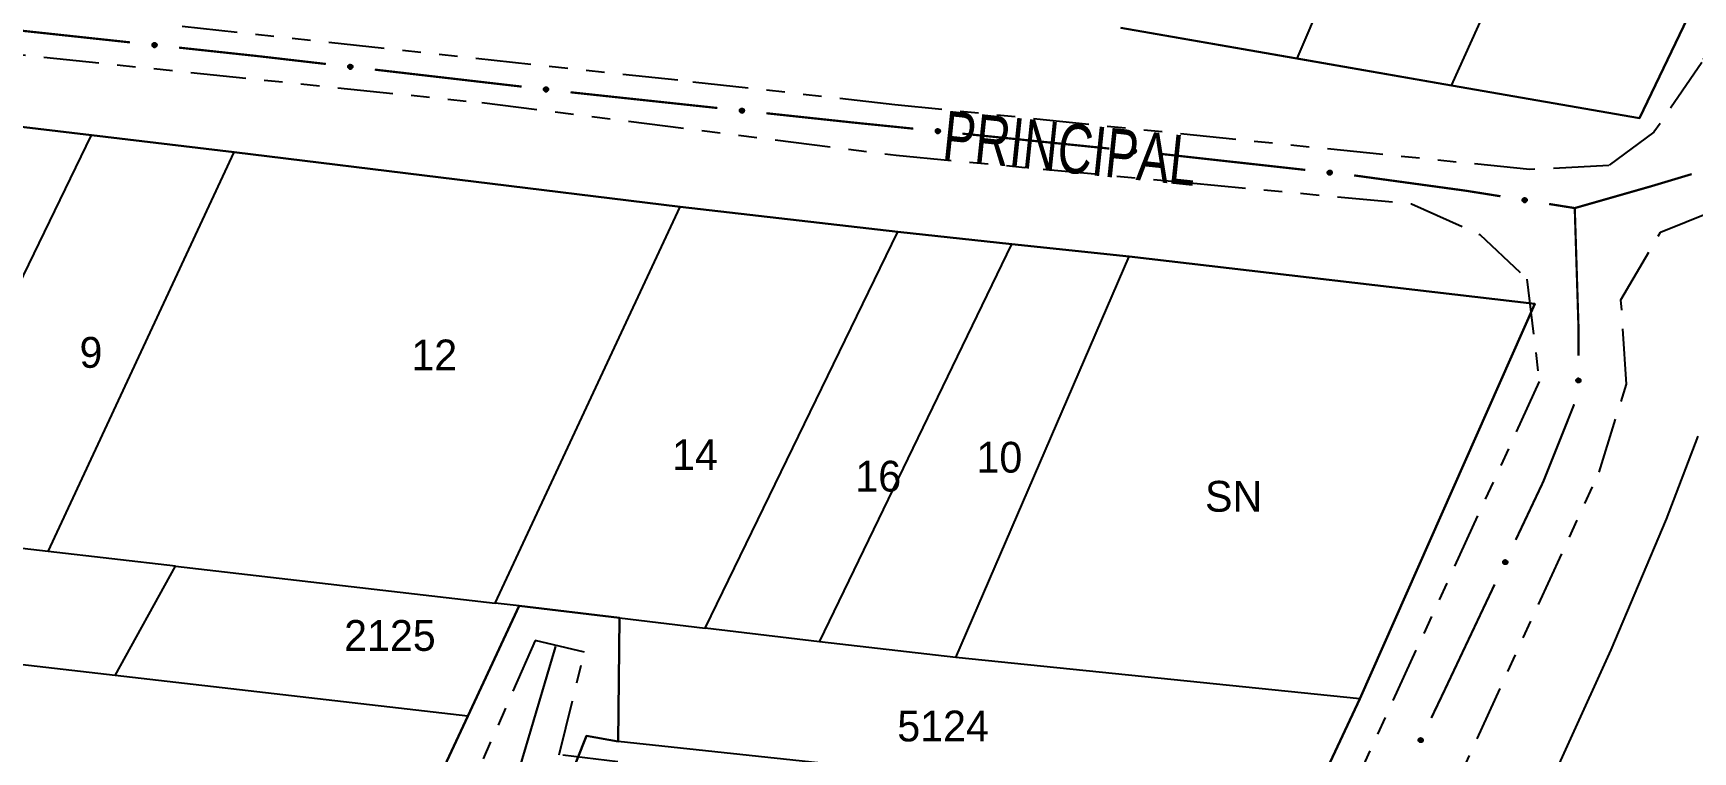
# Model space of a CAD drawing. Extents: x 203665 to 205970, y 4870865 to 4873745.
# Drawn here: x 204348.3 to 204483.1, y 4873391.6 to 4873449.9 of the extents above; entities that cross this region are included whole.
import ezdxf
from ezdxf.enums import TextEntityAlignment as Align

# ---------------------------------------------------------------- set-up
doc = ezdxf.new("R2010")
doc.units = 0
doc.header["$LTSCALE"] = 1.5
doc.header["$MEASUREMENT"] = 0
doc.linetypes.add('TRACO_25', pattern=[8, 3, -1, 1, -1, 1, -1])
for name, color, linetype in [('CD_MALHA_LOTES', 7, 'CONTINUOUS'), ('RU-QUADRA', 210, 'CONTINUOUS'), ('SV-EIXO-RUA-N-PAV', 6, 'CONTINUOUS'), ('SV-RUA-NAO-PAV', 7, 'CONTINUOUS'), ('SV-TXT-RUA-N-PAV', 7, 'CONTINUOUS'), ('Th_NmrPort', 1, 'CONTINUOUS')]:
    doc.layers.add(name, color=color, linetype=linetype)
doc.styles.add('ARIAL', font='ARIAL.SHX')

msp = doc.modelspace()

# ---------------------------------------------------------------- linework, layer by layer
at = {"layer": 'CD_MALHA_LOTES', "linetype": 'Continuous', "flags": 128}
for points in [[(204450.908575, 4873447.876106), (204467.833887, 4873487.454975)], [(204463.46, 4873445.69), (204481.35, 4873485.24)], [(204498.86388, 4873485.015699), (204478.72, 4873443.02)], [(204450.908575, 4873447.876106), (204436.59, 4873450.37)], [(204463.46, 4873445.69), (204450.908575, 4873447.876106)], [(204478.72, 4873443.02), (204463.46, 4873445.69)], [(204341.586253, 4873443.011812), (204352.995668, 4873441.648355)], [(204337.278495, 4873409.257824), (204352.995668, 4873441.648355)], [(204352.995668, 4873441.648355), (204364.599098, 4873440.261712)], [(204349.499384, 4873407.8372), (204364.599098, 4873440.261712)], [(204364.599098, 4873440.261712), (204400.813812, 4873435.829968)], [(204385.782813, 4873403.649081), (204400.813812, 4873435.829968)], [(204400.813812, 4873435.829968), (204418.495924, 4873433.788164)], [(204402.851083, 4873401.609423), (204418.495924, 4873433.788164)], [(204418.495924, 4873433.788164), (204427.760724, 4873432.811962)], [(204412.125433, 4873400.496279), (204427.760724, 4873432.811962)], [(204423.200968, 4873399.237072), (204437.27, 4873431.81)], [(204427.760724, 4873432.811962), (204437.27, 4873431.81)], [(204437.27, 4873431.81), (204470.214782, 4873427.96136)], [(204470.214782, 4873427.96136), (204456.02, 4873395.89)], [(204349.499384, 4873407.8372), (204337.278495, 4873409.257824)], [(204359.829397, 4873406.644829), (204349.499384, 4873407.8372)], [(204354.916368, 4873397.773701), (204359.829397, 4873406.644829)], [(204359.829397, 4873406.644829), (204385.782813, 4873403.649081)], [(204387.728501, 4873403.424494), (204383.55622, 4873394.466741)], [(204387.728501, 4873403.424494), (204385.782813, 4873403.649081)], [(204395.895562, 4873402.444251), (204387.728501, 4873403.424494)], [(204354.916368, 4873397.773701), (204318.784151, 4873401.945782)], [(204395.771012, 4873392.423052), (204395.895562, 4873402.444251)], [(204395.895562, 4873402.444251), (204402.851083, 4873401.609423)], [(204412.125433, 4873400.496279), (204402.851083, 4873401.609423)], [(204423.200968, 4873399.237072), (204412.125433, 4873400.496279)], [(204456.02, 4873395.89), (204423.200968, 4873399.237072)], [(204383.55622, 4873394.466741), (204354.916368, 4873397.773701)], [(204456.02, 4873395.89), (204451.8, 4873386.86)], [(204383.55622, 4873394.466741), (204375.28311, 4873376.704643)], [(204390.007777, 4873384.832416), (204393.210026, 4873392.86373)], [(204393.210026, 4873392.86373), (204395.771012, 4873392.423052)], [(204424.915636, 4873389.296264), (204395.771012, 4873392.423052)]]:
    msp.add_lwpolyline(points, dxfattribs=at)
at = {"layer": 'RU-QUADRA', "linetype": 'Continuous', "flags": 128}
for points in [[(204436.59, 4873450.37), (204463.46, 4873445.69), (204478.72, 4873443.02), (204498.86388, 4873485.015699)], [(204451.8, 4873386.86), (204456.02, 4873395.89), (204470.214782, 4873427.96136), (204437.27, 4873431.81), (204427.760724, 4873432.811962), (204418.495924, 4873433.788164), (204400.813812, 4873435.829968), (204364.599098, 4873440.261712), (204352.995668, 4873441.648355), (204341.586253, 4873443.011812)], [(204483.453388, 4873417.206054), (204480.884876, 4873410.463708), (204476.389978, 4873399.868593), (204466.03, 4873377.06), (204461.87, 4873367.74), (204447.13004, 4873338.004114), (204439.886144, 4873321.983395), (204429.768213, 4873300.305126), (204422.704502, 4873286.069809)], [(204375.28311, 4873376.704643), (204383.55622, 4873394.466741), (204387.728501, 4873403.424494), (204395.895562, 4873402.444251), (204395.771012, 4873392.423052), (204393.210026, 4873392.86373), (204390.007777, 4873384.832416)]]:
    msp.add_lwpolyline(points, dxfattribs=at)
at = {"layer": 'SV-EIXO-RUA-N-PAV', "const_width": 0.18}
for points in [[(204344.207027, 4873450.467321), (204356.13825, 4873449.184393)], [(204360.115325, 4873448.756751), (204366.080937, 4873448.115287)], [(204366.080937, 4873448.115287), (204366.533066, 4873448.066672)], [(204366.533066, 4873448.066672), (204372.04166, 4873447.43)], [(204376.015208, 4873446.970745), (204387.935853, 4873445.592982)], [(204391.909401, 4873445.133727), (204392.1095, 4873445.110601)], [(204392.1095, 4873445.110601), (204403.84105, 4873443.854829)], [(204407.818329, 4873443.429092), (204414.778567, 4873442.684052)], [(204414.778567, 4873442.684052), (204414.92265, 4873442.66863)], [(204414.92265, 4873442.66863), (204419.752876, 4873442.177859)], [(204423.732388, 4873441.773523), (204435.670923, 4873440.560516)], [(204439.649774, 4873440.149965), (204451.576953, 4873438.82996)], [(204455.551598, 4873438.381227), (204464.468325, 4873437.159756)], [(204479.763408, 4873437.527639), (204482.962175, 4873438.487642)], [(204464.468325, 4873437.159756), (204464.597483, 4873437.142064)], [(204464.597483, 4873437.142064), (204467.431333, 4873436.690291)], [(204473.465694, 4873435.728292), (204479.128531, 4873437.346245)], [(204479.128531, 4873437.346245), (204479.763408, 4873437.527639)], [(204471.381453, 4873436.060561), (204473.356512, 4873435.745697)], [(204473.356512, 4873435.745697), (204473.465694, 4873435.728292)], [(204473.465694, 4873435.728292), (204473.747155, 4873426.732694)], [(204473.747155, 4873426.732694), (204473.762077, 4873426.255789)], [(204473.762077, 4873426.255789), (204473.762077, 4873423.732927)], [(204473.420069, 4873419.798792), (204471.191725, 4873414.227932)], [(204471.191725, 4873414.227932), (204470.895949, 4873413.488492)], [(204470.895949, 4873413.488492), (204468.669903, 4873408.785072)], [(204466.958744, 4873405.169559), (204463.108637, 4873397.034654)], [(204390.70067, 4873400.140518), (204387.571753, 4873389.594908)], [(204462.81868, 4873396.422003), (204461.815389, 4873394.327723)], [(204463.108637, 4873397.034654), (204462.81868, 4873396.422003)]]:
    msp.add_lwpolyline(points, dxfattribs=at)
at = {"layer": 'SV-EIXO-RUA-N-PAV'}
for points in [[(204357.995699, 4873449.095382), (204358.033343, 4873449.126607), (204358.072082, 4873449.145745), (204358.108985, 4873449.152408), (204358.143131, 4873449.149792), (204358.177763, 4873449.143182), (204358.211209, 4873449.128814), (204358.244797, 4873449.104644), (204358.276385, 4873449.067102), (204358.293382, 4873449.02613), (204358.30185, 4873448.9903), (204358.301172, 4873448.954537), (204358.294187, 4873448.921002), (204358.278113, 4873448.886754), (204358.253288, 4873448.852954), (204358.214769, 4873448.822105), (204358.176662, 4873448.803603), (204358.140798, 4873448.798096), (204358.104849, 4873448.799005), (204358.069574, 4873448.806177), (204358.036824, 4873448.82047), (204358.002838, 4873448.845527), (204357.972894, 4873448.883949), (204357.954007, 4873448.921745), (204357.947997, 4873448.957522), (204357.949689, 4873448.992894), (204357.955896, 4873449.02771), (204357.96894, 4873449.061932), (204357.995699, 4873449.095382)], [(204373.898343, 4873447.326222), (204373.936234, 4873447.357146), (204373.975123, 4873447.375975), (204374.012078, 4873447.382344), (204374.046202, 4873447.379457), (204374.080781, 4873447.372572), (204374.114111, 4873447.357938), (204374.147506, 4873447.333502), (204374.178794, 4873447.29571), (204374.195465, 4873447.254604), (204374.203647, 4873447.218707), (204374.202686, 4873447.182951), (204374.195434, 4873447.149473), (204374.179089, 4873447.115354), (204374.153995, 4873447.081753), (204374.115232, 4873447.051211), (204374.076979, 4873447.033013), (204374.041072, 4873447.027791), (204374.005132, 4873447.028985), (204373.969915, 4873447.036438), (204373.93728, 4873447.050991), (204373.903494, 4873447.076317), (204373.873857, 4873447.114976), (204373.85527, 4873447.152921), (204373.849546, 4873447.188745), (204373.851518, 4873447.224102), (204373.858003, 4873447.258868), (204373.871318, 4873447.292985), (204373.898343, 4873447.326222)], [(204389.792535, 4873445.489204), (204389.830426, 4873445.520128), (204389.869315, 4873445.538957), (204389.906271, 4873445.545326), (204389.940395, 4873445.542439), (204389.974973, 4873445.535554), (204390.008304, 4873445.52092), (204390.041699, 4873445.496485), (204390.072987, 4873445.458692), (204390.089658, 4873445.417586), (204390.09784, 4873445.38169), (204390.096879, 4873445.345934), (204390.089627, 4873445.312455), (204390.073281, 4873445.278336), (204390.048188, 4873445.244735), (204390.009425, 4873445.214193), (204389.971172, 4873445.195995), (204389.935265, 4873445.190773), (204389.899325, 4873445.191967), (204389.864108, 4873445.19942), (204389.831473, 4873445.213973), (204389.797687, 4873445.2393), (204389.76805, 4873445.277958), (204389.749463, 4873445.315903), (204389.743738, 4873445.351727), (204389.745711, 4873445.387085), (204389.752195, 4873445.42185), (204389.765511, 4873445.455967), (204389.792535, 4873445.489204)], [(204405.698542, 4873443.766709), (204405.736171, 4873443.797951), (204405.7749, 4873443.817108), (204405.8118, 4873443.823788), (204405.845948, 4873443.821189), (204405.880582, 4873443.814595), (204405.914035, 4873443.800243), (204405.947635, 4873443.77609), (204405.97924, 4873443.738563), (204405.996257, 4873443.697599), (204406.004742, 4873443.661772), (204406.004082, 4873443.626009), (204405.997113, 4873443.592471), (204405.981056, 4873443.558215), (204405.956246, 4873443.524404), (204405.917742, 4873443.493536), (204405.879644, 4873443.475016), (204405.843783, 4873443.469492), (204405.807833, 4873443.470383), (204405.772554, 4873443.477538), (204405.739798, 4873443.491816), (204405.7058, 4873443.516857), (204405.675838, 4873443.555264), (204405.656932, 4873443.593051), (204405.650906, 4873443.628825), (204405.65258, 4873443.664198), (204405.658771, 4873443.699017), (204405.671798, 4873443.733245), (204405.698542, 4873443.766709)], [(204421.610815, 4873442.099731), (204421.648275, 4873442.131176), (204421.6869, 4873442.15054), (204421.723765, 4873442.157419), (204421.757925, 4873442.155004), (204421.792595, 4873442.148596), (204421.826124, 4873442.134425), (204421.859854, 4873442.110452), (204421.891661, 4873442.073096), (204421.908898, 4873442.032224), (204421.917575, 4873441.996444), (204421.917107, 4873441.960678), (204421.910319, 4873441.927102), (204421.894446, 4873441.892761), (204421.869819, 4873441.858816), (204421.831481, 4873441.827742), (204421.793484, 4873441.809017), (204421.757652, 4873441.8033), (204421.721699, 4873441.803998), (204421.686382, 4873441.810963), (204421.653549, 4873441.825065), (204421.619417, 4873441.849922), (204421.589249, 4873441.888168), (204421.57014, 4873441.925852), (204421.563921, 4873441.961594), (204421.565405, 4873441.996975), (204421.571409, 4873442.031827), (204421.584252, 4873442.066124), (204421.610815, 4873442.099731)], [(204437.528861, 4873440.482389), (204437.566322, 4873440.513833), (204437.604947, 4873440.533198), (204437.641811, 4873440.540077), (204437.675972, 4873440.537662), (204437.710642, 4873440.531254), (204437.744171, 4873440.517082), (204437.777901, 4873440.49311), (204437.809707, 4873440.455753), (204437.826944, 4873440.414882), (204437.835622, 4873440.379101), (204437.835154, 4873440.343335), (204437.828365, 4873440.30976), (204437.812493, 4873440.275418), (204437.787865, 4873440.241474), (204437.749528, 4873440.2104), (204437.71153, 4873440.191675), (204437.675699, 4873440.185958), (204437.639745, 4873440.186656), (204437.604428, 4873440.193621), (204437.571596, 4873440.207722), (204437.537464, 4873440.23258), (204437.507295, 4873440.270825), (204437.488186, 4873440.30851), (204437.481968, 4873440.344252), (204437.483452, 4873440.379633), (204437.489455, 4873440.414484), (204437.502298, 4873440.448782), (204437.528861, 4873440.482389)], [(204453.434116, 4873438.735177), (204453.471857, 4873438.766284), (204453.510655, 4873438.785302), (204453.547579, 4873438.79185), (204453.581717, 4873438.789128), (204453.616328, 4873438.78241), (204453.649729, 4873438.767938), (204453.683242, 4873438.743665), (204453.714712, 4873438.706024), (204453.731582, 4873438.665), (204453.739938, 4873438.629143), (204453.73915, 4873438.593383), (204453.732061, 4873438.559869), (204453.715881, 4873438.525671), (204453.69095, 4873438.491949), (204453.652335, 4873438.46122), (204453.614172, 4873438.442837), (204453.57829, 4873438.437441), (204453.542344, 4873438.438461), (204453.507091, 4873438.445743), (204453.474386, 4873438.460138), (204453.440479, 4873438.485301), (204453.410654, 4873438.523815), (204453.391884, 4873438.56167), (204453.385986, 4873438.597466), (204453.387787, 4873438.632832), (204453.394103, 4873438.667628), (204453.407253, 4873438.701809), (204453.434116, 4873438.735177)], [(204469.281834, 4873436.506754), (204469.32102, 4873436.53602), (204469.360683, 4873436.553159), (204469.397879, 4873436.557933), (204469.431847, 4873436.553581), (204469.466097, 4873436.545214), (204469.498767, 4873436.529161), (204469.531081, 4873436.503311), (204469.560714, 4873436.464209), (204469.575601, 4873436.422424), (204469.582233, 4873436.386208), (204469.579734, 4873436.350527), (204469.571049, 4873436.317391), (204469.553251, 4873436.284006), (204469.526736, 4873436.251516), (204469.486695, 4873436.22267), (204469.447695, 4873436.206133), (204469.411597, 4873436.20246), (204469.375741, 4873436.205199), (204469.340877, 4873436.21416), (204469.308898, 4873436.230103), (204469.276233, 4873436.256859), (204469.248286, 4873436.296757), (204469.231349, 4873436.335466), (204469.22717, 4873436.371503), (204469.230661, 4873436.406743), (204469.238635, 4873436.441197), (204469.253405, 4873436.47471), (204469.281834, 4873436.506754)], [(204473.872158, 4873421.876608), (204473.907228, 4873421.842518), (204473.930398, 4873421.806048), (204473.940968, 4873421.770068), (204473.942018, 4873421.735838), (204473.939148, 4873421.700698), (204473.928438, 4873421.665908), (204473.907998, 4873421.629928), (204473.874048, 4873421.594508), (204473.835128, 4873421.573228), (204473.800408, 4873421.560978), (204473.764778, 4873421.557828), (204473.730688, 4873421.561188), (204473.694918, 4873421.573508), (204473.658658, 4873421.594578), (204473.623868, 4873421.629578), (204473.601398, 4873421.665488), (204473.592088, 4873421.700558), (204473.589148, 4873421.736398), (204473.592508, 4873421.772238), (204473.603218, 4873421.806328), (204473.624498, 4873421.842798), (204473.659498, 4873421.876678), (204473.695058, 4873421.899498), (204473.729988, 4873421.909298), (204473.765338, 4873421.911398), (204473.800618, 4873421.908948), (204473.836038, 4873421.899638), (204473.872158, 4873421.876608)], [(204467.975288, 4873407.060094), (204467.992404, 4873407.014278), (204467.997745, 4873406.971401), (204467.991907, 4873406.934358), (204467.978213, 4873406.902969), (204467.960587, 4873406.872435), (204467.936023, 4873406.84557), (204467.902156, 4873406.821793), (204467.856317, 4873406.804301), (204467.812035, 4873406.801716), (204467.775412, 4873406.805496), (204467.741859, 4873406.817891), (204467.712483, 4873406.835512), (204467.685422, 4873406.86195), (204467.661661, 4873406.896506), (204467.645187, 4873406.943024), (204467.640239, 4873406.985095), (204467.646827, 4873407.020777), (204467.659501, 4873407.05443), (204467.67787, 4873407.085387), (204467.702134, 4873407.111619), (204467.73697, 4873407.13548), (204467.783099, 4873407.151131), (204467.825003, 4873407.156545), (204467.860768, 4873407.15046), (204467.893619, 4873407.137236), (204467.924459, 4873407.119929), (204467.952492, 4873407.096362), (204467.975288, 4873407.060094)], [(204461.112653, 4873392.606037), (204461.129553, 4873392.560141), (204461.134692, 4873392.51724), (204461.12868, 4873392.480225), (204461.114838, 4873392.448901), (204461.097068, 4873392.41845), (204461.072378, 4873392.391701), (204461.038399, 4873392.368084), (204460.992478, 4873392.350808), (204460.948184, 4873392.348432), (204460.91158, 4873392.352385), (204460.878086, 4873392.364938), (204460.848793, 4873392.382696), (204460.821857, 4873392.409261), (204460.798259, 4873392.443929), (204460.782005, 4873392.490525), (204460.777255, 4873392.532618), (204460.78401, 4873392.568269), (204460.796843, 4873392.601861), (204460.815358, 4873392.632732), (204460.839745, 4873392.658849), (204460.874693, 4873392.682546), (204460.920896, 4873392.697979), (204460.962825, 4873392.703196), (204460.998561, 4873392.696942), (204461.031348, 4873392.683564), (204461.062107, 4873392.666112), (204461.090029, 4873392.642412), (204461.112653, 4873392.606037)]]:
    msp.add_lwpolyline(points, close=True, dxfattribs=at)
for points in [[(204357.955896, 4873449.02771), (204358.293382, 4873449.02613)], [(204357.967106, 4873449.044175), (204358.280373, 4873449.047544)], [(204357.96894, 4873449.061932), (204358.276385, 4873449.067102)], [(204357.982963, 4873449.076779), (204358.256886, 4873449.08438)], [(204357.995699, 4873449.095382), (204358.244797, 4873449.104644)], [(204358.016895, 4873449.111557), (204358.220605, 4873449.117101)], [(204358.033343, 4873449.126607), (204358.211209, 4873449.128814)], [(204358.055379, 4873449.137612), (204358.185579, 4873449.135963)], [(204358.072082, 4873449.145745), (204358.177763, 4873449.143182)], [(204357.947997, 4873448.957522), (204358.301172, 4873448.954537)], [(204357.949689, 4873448.992894), (204358.30185, 4873448.9903)], [(204357.95138, 4873448.974501), (204358.299483, 4873448.970008)], [(204357.954007, 4873448.921745), (204358.294187, 4873448.921002)], [(204357.95437, 4873448.938498), (204358.294625, 4873448.937593)], [(204357.956675, 4873449.010986), (204358.29286, 4873449.01052)], [(204357.965501, 4873448.901619), (204358.281336, 4873448.90334)], [(204357.972894, 4873448.883949), (204358.278113, 4873448.886754)], [(204357.991847, 4873448.865849), (204358.262619, 4873448.869671)], [(204358.002838, 4873448.845527), (204358.253288, 4873448.852954)], [(204358.025561, 4873448.834776), (204358.226265, 4873448.837898)], [(204358.036824, 4873448.82047), (204358.214769, 4873448.822105)], [(204358.057582, 4873448.813491), (204358.189284, 4873448.813054)], [(204358.069574, 4873448.806177), (204358.176662, 4873448.803603)], [(204373.849546, 4873447.188745), (204374.202686, 4873447.182951)], [(204373.851518, 4873447.224102), (204374.203647, 4873447.218707)], [(204373.853063, 4873447.205697), (204374.20112, 4873447.198436)], [(204373.85527, 4873447.152921), (204374.195434, 4873447.149473)], [(204373.855767, 4873447.16967), (204374.196004, 4873447.16606)], [(204373.858003, 4873447.258868), (204374.195465, 4873447.254604)], [(204373.858649, 4873447.242139), (204374.194819, 4873447.238998)], [(204373.866604, 4873447.132704), (204374.182443, 4873447.131914)], [(204373.869343, 4873447.275243), (204374.182626, 4873447.276121)], [(204373.871318, 4873447.292985), (204374.178794, 4873447.29571)], [(204373.873857, 4873447.114976), (204374.179089, 4873447.115354)], [(204373.885459, 4873447.30772), (204374.159433, 4873447.313142)], [(204373.892665, 4873447.096725), (204374.163459, 4873447.098394)], [(204373.898343, 4873447.326222), (204374.147506, 4873447.333502)], [(204373.903494, 4873447.076317), (204374.153995, 4873447.081753)], [(204373.919666, 4873447.342227), (204374.123414, 4873447.346151)], [(204373.926131, 4873447.065386), (204374.126853, 4873447.066911)], [(204373.936234, 4873447.357146), (204374.114111, 4873447.357938)], [(204373.93728, 4873447.050991), (204374.115232, 4873447.051211)], [(204373.957981, 4873447.043847), (204374.089676, 4873447.042362)], [(204373.958356, 4873447.367975), (204374.088538, 4873447.365291)], [(204373.969915, 4873447.036438), (204374.076979, 4873447.033013)], [(204373.975123, 4873447.375975), (204374.080781, 4873447.372572)], [(204389.743738, 4873445.351727), (204390.096879, 4873445.345934)], [(204389.745711, 4873445.387085), (204390.09784, 4873445.38169)], [(204389.747256, 4873445.368679), (204390.095313, 4873445.361418)], [(204389.749463, 4873445.315903), (204390.089627, 4873445.312455)], [(204389.74996, 4873445.332653), (204390.090197, 4873445.329042)], [(204389.752195, 4873445.42185), (204390.089658, 4873445.417586)], [(204389.752841, 4873445.405121), (204390.089012, 4873445.401981)], [(204389.760797, 4873445.295686), (204390.076635, 4873445.294896)], [(204389.763536, 4873445.438225), (204390.076819, 4873445.439104)], [(204389.765511, 4873445.455967), (204390.072987, 4873445.458692)], [(204389.76805, 4873445.277958), (204390.073281, 4873445.278336)], [(204389.779652, 4873445.470702), (204390.053626, 4873445.476124)], [(204389.786858, 4873445.259708), (204390.057652, 4873445.261377)], [(204389.792535, 4873445.489204), (204390.041699, 4873445.496485)], [(204389.797687, 4873445.2393), (204390.048188, 4873445.244735)], [(204389.813859, 4873445.50521), (204390.017606, 4873445.509133)], [(204389.820323, 4873445.228368), (204390.021046, 4873445.229894)], [(204389.830426, 4873445.520128), (204390.008304, 4873445.52092)], [(204389.831473, 4873445.213973), (204390.009425, 4873445.214193)], [(204389.852174, 4873445.20683), (204389.983869, 4873445.205345)], [(204389.852549, 4873445.530957), (204389.982731, 4873445.528274)], [(204389.864108, 4873445.19942), (204389.971172, 4873445.195995)], [(204389.869315, 4873445.538957), (204389.974973, 4873445.535554)], [(204405.650906, 4873443.628825), (204406.004082, 4873443.626009)], [(204405.65258, 4873443.664198), (204406.004742, 4873443.661772)], [(204405.65428, 4873443.645806), (204406.002386, 4873443.64148)], [(204405.658771, 4873443.699017), (204405.996257, 4873443.697599)], [(204405.659558, 4873443.682294), (204405.995743, 4873443.681988)], [(204405.669973, 4873443.715487), (204405.983238, 4873443.719007)], [(204405.671798, 4873443.733245), (204405.97924, 4873443.738563)], [(204405.685814, 4873443.748099), (204405.959733, 4873443.755831)], [(204405.698542, 4873443.766709), (204405.947635, 4873443.77609)], [(204405.71973, 4873443.782894), (204405.923437, 4873443.788535)], [(204405.736171, 4873443.797951), (204405.914035, 4873443.800243)], [(204405.758201, 4873443.808967), (204405.888401, 4873443.80738)], [(204405.7749, 4873443.817108), (204405.880582, 4873443.814595)], [(204405.656932, 4873443.593051), (204405.997113, 4873443.592471)], [(204405.657288, 4873443.609804), (204405.997543, 4873443.609063)], [(204405.668436, 4873443.57293), (204405.98427, 4873443.574803)], [(204405.675838, 4873443.555264), (204405.981056, 4873443.558215)], [(204405.6948, 4873443.537173), (204405.965569, 4873443.541125)], [(204405.7058, 4873443.516857), (204405.956246, 4873443.524404)], [(204405.728528, 4873443.506116), (204405.929231, 4873443.509334)], [(204405.739798, 4873443.491816), (204405.917742, 4873443.493536)], [(204405.760559, 4873443.484847), (204405.892262, 4873443.484473)], [(204405.772554, 4873443.477538), (204405.879644, 4873443.475016)], [(204421.563921, 4873441.961594), (204421.917107, 4873441.960678)], [(204421.565405, 4873441.996975), (204421.917575, 4873441.996444)], [(204421.567204, 4873441.978593), (204421.915328, 4873441.976139)], [(204421.57014, 4873441.925852), (204421.910319, 4873441.927102)], [(204421.570406, 4873441.942607), (204421.91066, 4873441.943696)], [(204421.571409, 4873442.031827), (204421.908898, 4873442.032224)], [(204421.572286, 4873442.015108), (204421.908468, 4873442.016611)], [(204421.581752, 4873441.905794), (204421.897571, 4873441.909366)], [(204421.582522, 4873442.048357), (204421.895763, 4873442.053562)], [(204421.584252, 4873442.066124), (204421.891661, 4873442.073096)], [(204421.589249, 4873441.888168), (204421.894446, 4873441.892761)], [(204421.598188, 4873442.081054), (204421.872061, 4873442.090259)], [(204421.608308, 4873441.870179), (204421.879052, 4873441.875587)], [(204421.610815, 4873442.099731), (204421.859854, 4873442.110452)], [(204421.619417, 4873441.849922), (204421.869819, 4873441.858816)], [(204421.631916, 4873442.11603), (204421.835589, 4873442.122767)], [(204421.642202, 4873441.839304), (204421.842885, 4873441.843601)], [(204421.648275, 4873442.131176), (204421.826124, 4873442.134425)], [(204421.653549, 4873441.825065), (204421.831481, 4873441.827742)], [(204421.670246, 4873442.14231), (204421.800453, 4873442.141424)], [(204421.674348, 4873441.818208), (204421.80605, 4873441.818542)], [(204421.686382, 4873441.810963), (204421.793484, 4873441.809017)], [(204421.6869, 4873442.15054), (204421.792595, 4873442.148596)], [(204437.481968, 4873440.344252), (204437.835154, 4873440.343335)], [(204437.483452, 4873440.379633), (204437.835622, 4873440.379101)], [(204437.485251, 4873440.36125), (204437.833374, 4873440.358797)], [(204437.488186, 4873440.30851), (204437.828365, 4873440.30976)], [(204437.488452, 4873440.325265), (204437.828706, 4873440.326354)], [(204437.489455, 4873440.414484), (204437.826944, 4873440.414882)], [(204437.490332, 4873440.397766), (204437.826514, 4873440.399268)], [(204437.499799, 4873440.288452), (204437.815617, 4873440.292023)], [(204437.500568, 4873440.431014), (204437.81381, 4873440.436219)], [(204437.502298, 4873440.448782), (204437.809707, 4873440.455753)], [(204437.507295, 4873440.270825), (204437.812493, 4873440.275418)], [(204437.516234, 4873440.463711), (204437.790107, 4873440.472916)], [(204437.526354, 4873440.252836), (204437.797098, 4873440.258245)], [(204437.528861, 4873440.482389), (204437.777901, 4873440.49311)], [(204437.537464, 4873440.23258), (204437.787865, 4873440.241474)], [(204437.549962, 4873440.498688), (204437.753636, 4873440.505425)], [(204437.560249, 4873440.221962), (204437.760931, 4873440.226259)], [(204437.566322, 4873440.513833), (204437.744171, 4873440.517082)], [(204437.571596, 4873440.207722), (204437.749528, 4873440.2104)], [(204437.588292, 4873440.524967), (204437.718499, 4873440.524082)], [(204437.592394, 4873440.200865), (204437.724097, 4873440.201199)], [(204437.604428, 4873440.193621), (204437.71153, 4873440.191675)], [(204437.604947, 4873440.533198), (204437.710642, 4873440.531254)], [(204453.385986, 4873438.597466), (204453.73915, 4873438.593383)], [(204453.387787, 4873438.632832), (204453.739938, 4873438.629143)], [(204453.389421, 4873438.614434), (204453.737509, 4873438.608859)], [(204453.391884, 4873438.56167), (204453.732061, 4873438.559869)], [(204453.3923, 4873438.578421), (204453.732551, 4873438.576459)], [(204453.394103, 4873438.667628), (204453.731582, 4873438.665)], [(204453.39483, 4873438.650903), (204453.731012, 4873438.649391)], [(204453.403316, 4873438.541508), (204453.719154, 4873438.542248)], [(204453.405364, 4873438.684058), (204453.71864, 4873438.686454)], [(204453.407253, 4873438.701809), (204453.714712, 4873438.706024)], [(204453.410654, 4873438.523815), (204453.715881, 4873438.525671)], [(204453.421323, 4873438.716613), (204453.695267, 4873438.723362)], [(204453.429551, 4873438.505656), (204453.700333, 4873438.508637)], [(204453.434116, 4873438.735177), (204453.683242, 4873438.743665)], [(204453.440479, 4873438.485301), (204453.69095, 4873438.491949)], [(204453.455363, 4873438.751286), (204453.659088, 4873438.756196)], [(204453.463168, 4873438.474479), (204453.663881, 4873438.476977)], [(204453.471857, 4873438.766284), (204453.649729, 4873438.767938)], [(204453.474386, 4873438.460138), (204453.652335, 4873438.46122)], [(204453.493927, 4873438.777221), (204453.624121, 4873438.775168)], [(204453.495122, 4873438.453095), (204453.626823, 4873438.452248)], [(204453.507091, 4873438.445743), (204453.614172, 4873438.442837)], [(204453.510655, 4873438.785302), (204453.616328, 4873438.78241)], [(204469.22717, 4873436.371503), (204469.579734, 4873436.350527)], [(204469.230661, 4873436.406743), (204469.582233, 4873436.386208)], [(204469.231349, 4873436.335466), (204469.571049, 4873436.317391)], [(204469.231413, 4873436.388288), (204469.578836, 4873436.366064)], [(204469.232565, 4873436.352179), (204469.572332, 4873436.333938)], [(204469.238561, 4873436.424456), (204469.574285, 4873436.40686)], [(204469.238635, 4873436.441197), (204469.575601, 4873436.422424)], [(204469.241803, 4873436.31478), (204469.557314, 4873436.300407)], [(204469.248286, 4873436.296757), (204469.553251, 4873436.284006)], [(204469.250669, 4873436.457069), (204469.5637, 4873436.444473)], [(204469.253405, 4873436.47471), (204469.560714, 4873436.464209)], [(204469.266292, 4873436.277714), (204469.536907, 4873436.267735)], [(204469.268167, 4873436.488824), (204469.542121, 4873436.482457)], [(204469.276233, 4873436.256859), (204469.526736, 4873436.251516)], [(204469.281834, 4873436.506754), (204469.531081, 4873436.503311)], [(204469.298378, 4873436.244964), (204469.498981, 4873436.237855)], [(204469.303827, 4873436.521828), (204469.507554, 4873436.516985)], [(204469.308898, 4873436.230103), (204469.486695, 4873436.22267)], [(204469.32102, 4873436.53602), (204469.498767, 4873436.529161)], [(204469.329273, 4873436.222076), (204469.460782, 4873436.214928)], [(204469.340877, 4873436.21416), (204469.447695, 4873436.206133)], [(204469.343588, 4873436.545888), (204469.473535, 4873436.537607)], [(204469.360683, 4873436.553159), (204469.466097, 4873436.545214)], [(204473.592508, 4873421.772238), (204473.601398, 4873421.665488)], [(204473.598498, 4873421.784943), (204473.612143, 4873421.653949)], [(204473.603218, 4873421.806328), (204473.623868, 4873421.629578)], [(204473.616237, 4873421.819056), (204473.640798, 4873421.619836)], [(204473.624498, 4873421.842798), (204473.658658, 4873421.594578)], [(204473.643527, 4873421.855898), (204473.676276, 4873421.587087)], [(204473.659498, 4873421.876678), (204473.694918, 4873421.573508)], [(204473.676276, 4873421.885917), (204473.711754, 4873421.572077)], [(204473.695058, 4873421.899498), (204473.730688, 4873421.561188)], [(204473.711754, 4873421.900927), (204473.747231, 4873421.562526)], [(204473.729988, 4873421.909298), (204473.764778, 4873421.557828)], [(204473.747231, 4873421.90775), (204473.77998, 4873421.561161)], [(204473.765338, 4873421.911398), (204473.800408, 4873421.560978)], [(204473.784073, 4873421.906385), (204473.819551, 4873421.572077)], [(204473.800618, 4873421.908948), (204473.835128, 4873421.573228)], [(204473.818186, 4873421.899563), (204473.855028, 4873421.588452)], [(204473.836038, 4873421.899638), (204473.874048, 4873421.594508)], [(204473.852299, 4873421.887282), (204473.889142, 4873421.615742)], [(204473.872158, 4873421.876608), (204473.907998, 4873421.629928)], [(204473.890506, 4873421.857262), (204473.917796, 4873421.655313)], [(204473.907228, 4873421.842518), (204473.928438, 4873421.665908)], [(204473.920526, 4873421.821785), (204473.932806, 4873421.692155)], [(204473.930398, 4873421.806048), (204473.939148, 4873421.700698)], [(204467.67787, 4873407.085387), (204467.640239, 4873406.985095)], [(204467.68872, 4873407.094308), (204467.645016, 4873406.970068)], [(204467.702134, 4873407.111619), (204467.645187, 4873406.943024)], [(204467.719347, 4873407.117554), (204467.656323, 4873406.926976)], [(204467.73697, 4873407.13548), (204467.661661, 4873406.896506)], [(204467.759775, 4873407.13918), (204467.674381, 4873406.882198)], [(204467.783099, 4873407.151131), (204467.685422, 4873406.86195)], [(204467.802218, 4873407.152305), (204467.700027, 4873406.853454)], [(204467.825003, 4873407.156545), (204467.712483, 4873406.835512)], [(204467.840706, 4873407.150695), (204467.728009, 4873406.829644)], [(204467.860768, 4873407.15046), (204467.741859, 4873406.817891)], [(204467.875692, 4873407.141685), (204467.757026, 4873406.814401)], [(204467.893619, 4873407.137236), (204467.775412, 4873406.805496)], [(204467.908409, 4873407.12469), (204467.797463, 4873406.80734)], [(204467.924459, 4873407.119929), (204467.812035, 4873406.801716)], [(204467.936325, 4873407.10393), (204467.836535, 4873406.806963)], [(204467.952492, 4873407.096362), (204467.856317, 4873406.804301)], [(204467.961905, 4873407.078237), (204467.879044, 4873406.817037)], [(204467.975288, 4873407.060094), (204467.902156, 4873406.821793)], [(204467.983597, 4873407.034759), (204467.921873, 4873406.840546)], [(204467.992404, 4873407.014278), (204467.936023, 4873406.84557)], [(204467.995554, 4873406.989849), (204467.9512, 4873406.867426)], [(204467.997745, 4873406.971401), (204467.960587, 4873406.872435)], [(204460.815358, 4873392.632732), (204460.777255, 4873392.532618)], [(204460.82625, 4873392.641602), (204460.78196, 4873392.517569)], [(204460.839745, 4873392.658849), (204460.782005, 4873392.490525)], [(204460.856986, 4873392.664703), (204460.793065, 4873392.474424)], [(204460.874693, 4873392.682546), (204460.798259, 4873392.443929)], [(204460.897515, 4873392.686138), (204460.810911, 4873392.429562)], [(204460.920896, 4873392.697979), (204460.821857, 4873392.409261)], [(204460.940019, 4873392.699063), (204460.836422, 4873392.400697)], [(204460.962825, 4873392.703196), (204460.848793, 4873392.382696)], [(204460.9785, 4873392.697271), (204460.864291, 4873392.376755)], [(204460.998561, 4873392.696942), (204460.878086, 4873392.364938)], [(204461.013443, 4873392.688097), (204460.893236, 4873392.361376)], [(204461.031348, 4873392.683564), (204460.91158, 4873392.352385)], [(204461.046079, 4873392.670949), (204460.933639, 4873392.354124)], [(204461.062107, 4873392.666112), (204460.948184, 4873392.348432)], [(204461.073897, 4873392.650057), (204460.972709, 4873392.353563)], [(204461.090029, 4873392.642412), (204460.992478, 4873392.350808)], [(204461.099356, 4873392.624243), (204461.015265, 4873392.363437)], [(204461.112653, 4873392.606037), (204461.038399, 4873392.368084)], [(204461.120843, 4873392.580663), (204461.058204, 4873392.386744)], [(204461.129553, 4873392.560141), (204461.072378, 4873392.391701)], [(204461.132588, 4873392.535698), (204461.087658, 4873392.413485)], [(204461.134692, 4873392.51724), (204461.097068, 4873392.41845)]]:
    msp.add_lwpolyline(points, dxfattribs=at)
at = {"layer": 'SV-RUA-NAO-PAV', "linetype": 'TRACO_25'}
for points in [[(204523.76, 4873530.16, 7.57169), (204483.78, 4873447.55, 7.318817), (204479.9, 4873441.88, 7.35772), (204476.22, 4873439.18, 7.464705), (204469.81, 4873438.86, 7.464705), (204418.248502, 4873444.124012, 7.089451), (204400.62554, 4873446.102642, 7.637465), (204359.168776, 4873450.609731, 8.44383)], [(204253.154276, 4873466.138717, 10.189648), (204266.186198, 4873462.520086, 9.461571), (204270.010942, 4873461.705263, 9.398941), (204274.02701, 4873460.855697, 9.250194), (204296.181892, 4873456.362088, 8.843098), (204303.986766, 4873454.97816, 8.843098), (204309.821667, 4873453.886494, 8.678693), (204315.714226, 4873452.913975, 8.592577), (204337.193134, 4873449.213927, 8.482974), (204384.710309, 4873444.291797, 7.80187), (204418.346756, 4873440.019511, 7.80187), (204460.21, 4873436.08, 6.861701), (204465.76, 4873433.59, 6.803346), (204469.58, 4873429.96, 6.920057), (204470.58, 4873421.64, 6.920057), (204454.205498, 4873385.956129, 7.28), (204452.26, 4873384.28, 7.279913), (204449.3, 4873384.25, 7.279913), (204419.593627, 4873387.932522, 6.917218), (204390.991893, 4873391.339971, 8.068048), (204393.037513, 4873399.660917, 8.005418), (204389.039033, 4873400.622208, 8.028905), (204358.484226, 4873331.059226, 8.122849), (204343.286827, 4873300.306643, 8.122849)], [(204422.293195, 4873300.305638, 6.964069), (204434.475122, 4873325.965559, 6.964069), (204450.583164, 4873359.895419, 6.890879), (204475.44, 4873414.29, 7.085396), (204477.68, 4873421.44, 7.143752), (204477.22, 4873428.27, 7.172929), (204480.42, 4873433.76, 7.163203), (204486.04, 4873436.06, 7.134026), (204492.22, 4873436.59, 6.939508), (204498.01, 4873435.57, 6.84225), (204525.88, 4873428.54, 6.210069), (204527.89, 4873426.49, 6.161439), (204529.64, 4873422.96, 6.151713), (204531.09, 4873418.62, 6.141987), (204533.722981, 4873406.668853, 5.752953), (204534.51, 4873400.88, 6.141987), (204533.63, 4873393.32, 6.141987), (204532.19, 4873383.65, 6.035003), (204526.76, 4873366.97, 5.500081), (204520.950028, 4873349.641195, 5.731324), (204519.745759, 4873347.144515, 5.731324), (204511.413704, 4873328.15518, 5.731324), (204509.210159, 4873322.819973, 5.839805), (204499.16777, 4873300.30466, 5.839805)]]:
    msp.add_polyline3d(points, dxfattribs=at)

# ---------------------------------------------------------------- texts
at = {"layer": 'SV-TXT-RUA-N-PAV', "style": 'ARIAL', "width": 0.7}
msp.add_text('PRINCIPAL', height=4, rotation=354, dxfattribs=at).set_placement((204422.010309, 4873439.677118))
at = {"layer": 'Th_NmrPort', "color": 1}
for s, p in [('9', (204352.03373, 4873424.011734)), ('12', (204378.983568, 4873423.801676)), ('14', (204400.157843, 4873415.709171)), ('10', (204424.878288, 4873415.499114)), ('16', (204415.038214, 4873413.961602)), ('SN', (204443.438793, 4873412.326646)), ('2125', (204373.523123, 4873401.025481)), ('5124', (204418.447607, 4873393.674202))]:
    msp.add_text(s, height=2.5, dxfattribs=at).set_placement(p, align=Align.MIDDLE_LEFT)

doc.saveas('drawing.dxf')
